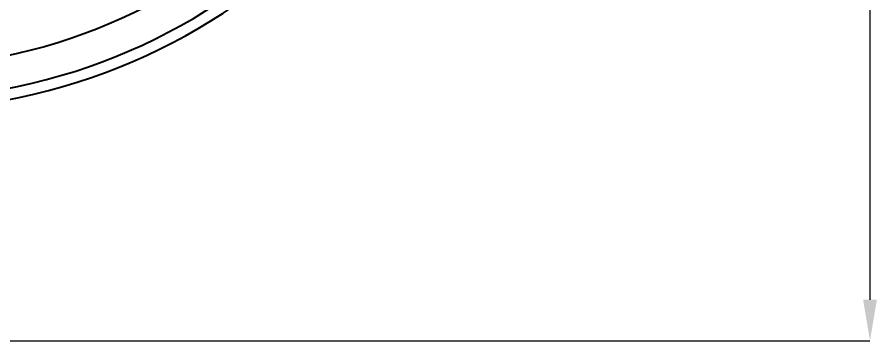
# Model space of a CAD drawing. Extents: x 16296660632 to 16296676936, y -37409619871 to -37409617270.
# Drawn here: x 16296676523 to 16296676606.8, y -37409617648.3 to -37409617616.7 of the extents above; entities that cross this region are included whole.
import ezdxf

# ---------------------------------------------------------------- set-up
doc = ezdxf.new("R2010")
doc.units = 0
doc.header["$LTSCALE"] = 10
doc.header["$MEASUREMENT"] = 0
doc.header["$PDMODE"] = 3
doc.header["$PDSIZE"] = -10
doc.layers.get('0').update_dxf_attribs({"linetype": 'CONTINUOUS'})
doc.layers.get('DEFPOINTS').update_dxf_attribs({"linetype": 'CONTINUOUS'})
doc.layers.add('MAKE2D_VISIBLE_LINES', color=7, linetype='CONTINUOUS')
doc.styles.add('Daelim Dimension', font='NanumGothic.ttf')
doc.dimstyles.new('DEFAULT', dxfattribs={"dimscale": 2, "dimtxt": 2, "dimasz": 2, "dimexe": 0, "dimexo": 2, "dimgap": 1, "dimtad": 1, "dimdec": 1, "dimzin": 9, "dimdsep": 46, "dimtxsty": 'Daelim Dimension', "dimcen": 0.5, "dimclrd": 252, "dimclre": 252, "dimclrt": 3, "dimadec": 1, "dimazin": 0, "dimtfac": 1, "dimtdec": 1, "dimtix": 1, "dimtmove": 0, "dimatfit": 3, "dimfxl": 1, "dimtolj": 1, "dimtzin": 1, "dimlwd": 9, "dimlwe": 9, "dimarcsym": 0})

# ---------------------------------------------------------------- blocks, each defined once
blk = doc.blocks.new('*D1')
at = {"color": 5, "lineweight": 9, "transparency": 16777216}
for p, q in [((16296676514.69248, -37409617512.44218), (16296676606.11992, -37409617512.44218)), ((16296676606.11992, -37409617516.44218), (16296676606.11992, -37409617644.26144)), ((16296676515.02898, -37409617648.26144), (16296676606.11992, -37409617648.26144))]:
    blk.add_line(p, q, dxfattribs=at)
at = {"color": 5, "transparency": 16777216}
for points in [[(16296676605.45325, -37409617516.44218), (16296676606.78658, -37409617516.44218), (16296676606.11992, -37409617512.44218)], [(16296676605.45325, -37409617644.26144), (16296676606.78658, -37409617644.26144), (16296676606.11992, -37409617648.26144)]]:
    blk.add_solid(points, dxfattribs=at)
at = {"layer": 'DEFPOINTS', "color": 0, "transparency": 16777216}
for p in [(16296676510.69248, -37409617512.44218), (16296676511.02898, -37409617648.26144), (16296676606.11992, -37409617648.26144)]:
    blk.add_point(p, dxfattribs=at)
at = {"color": 7, "transparency": 16777216, "insert": (16296676596.13852, -37409617586.24253), "char_height": 14, "attachment_point": 5, "rotation": 90, "style": 'Daelim Dimension'}
blk.add_mtext('\\A1;191.5', dxfattribs=at)

msp = doc.modelspace()

# ---------------------------------------------------------------- linework, layer by layer
msp.add_circle((16296676510.69248, -37409617567.042648), 54.600465)
at = {"layer": 'MAKE2D_VISIBLE_LINES'}
for centre, radius, start, end in [((16296676510.991301, -37409617567.061447), 57.653377, 274.73899275, 4.60227053), ((16296676510.99128, -37409617567.061417), 58.745334, 274.6507425, 4.53911438)]:
    msp.add_arc(centre, radius, start, end, dxfattribs=at)

# ---------------------------------------------------------------- dimensions: what is measured, and where the dimension line sits
dim = msp.add_linear_dim(base=(16296676606.119921, -37409617648.261436), p1=(16296676510.69248, -37409617512.442177), p2=(16296676511.02898, -37409617648.261436), angle=90, text='191.5', dimstyle='DEFAULT', override={"dimtxt": 7, "dimdec": 0, "dimclrd": 5, "dimclre": 5, "dimclrt": 7})
dim.commit()
dim.dimension.update_dxf_attribs({"geometry": '*D1', "text_midpoint": (16296676606.119921, -37409617586.242531), "dimtype": 160})

doc.saveas('drawing.dxf')
